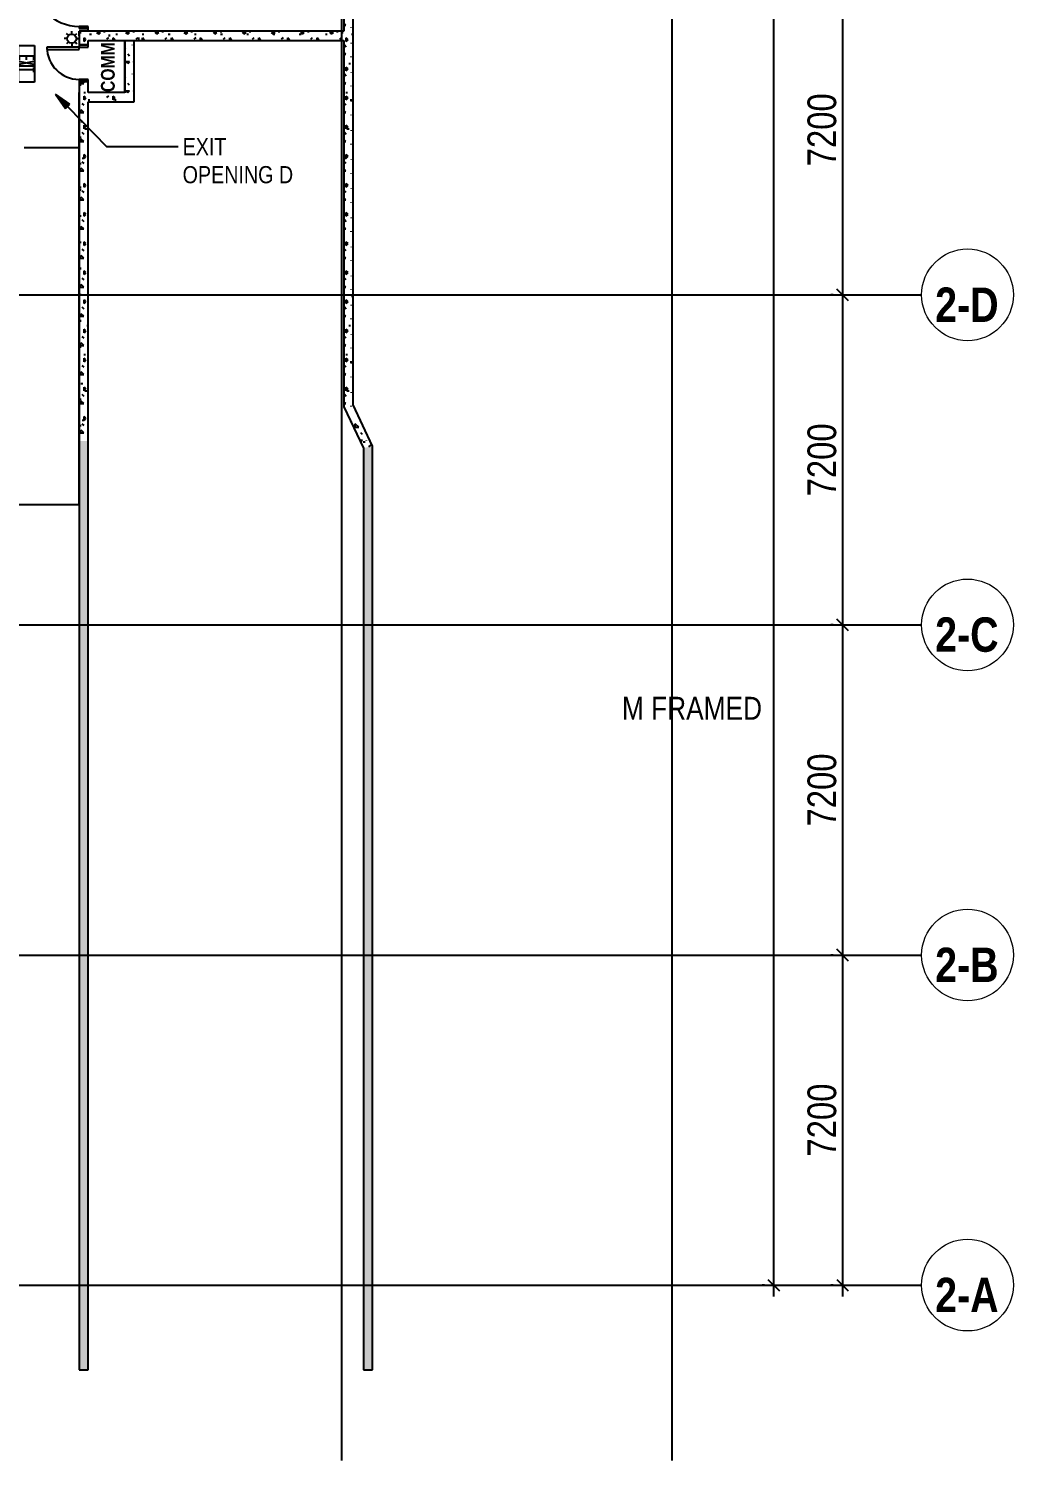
# Model space of a CAD drawing. Header units: millimetres. Extents: x -20146070 to 165023, y -3349561 to 35447.
# Drawn here: x 25261 to 46738, y -79048 to -47818 of the extents above; entities that cross this region are included whole.
import ezdxf

# ---------------------------------------------------------------- set-up
doc = ezdxf.new("R2010")
doc.units = ezdxf.units.MM
doc.header["$LTSCALE"] = 50
doc.header["$PDMODE"] = 35
doc.linetypes.add('BLK_2 - 1ST_2ND_STOREY_PLAN$0$IDA - Hidden 065', pattern=[537.5, 375, -162.5])
doc.layers.get('Defpoints').update_dxf_attribs({"color": 8, "lineweight": 9})
for name, color, linetype in [('BLK_2 - 1ST_2ND_STOREY_PLAN$0$0-1', 8, 'Continuous'), ('BLK_2 - 1ST_2ND_STOREY_PLAN$0$1599_DB_A_BLK2_HQ_R21- LINKVIEW_BLK2_1ST STOREY Toilet JOH$0$A-_DETA----_ED', 8, 'Continuous'), ('BLK_2 - 1ST_2ND_STOREY_PLAN$0$1599_DB_A_BLK2_HQ_R21- LINKVIEW_BLK2_1ST STOREY Toilet JOH$0$A-_DOOR----_E-1', 8, 'Continuous'), ('BLK_2 - 1ST_2ND_STOREY_PLAN$0$1599_DB_A_BLK2_HQ_R21- LINKVIEW_BLK2_1ST STOREY Toilet JOH$0$S-_COLN----_E', 8, 'Continuous'), ('BLK_2 - 1ST_2ND_STOREY_PLAN$0$A-_ANOTTEXT_T', 8, 'Continuous'), ('BLK_2 - 1ST_2ND_STOREY_PLAN$0$A-_ANOTTEXT_T-1', 8, 'Continuous'), ('BLK_2 - 1ST_2ND_STOREY_PLAN$0$A-_DETA----_E-2', 8, 'BLK_2 - 1ST_2ND_STOREY_PLAN$0$IDA - Hidden 065'), ('BLK_2 - 1ST_2ND_STOREY_PLAN$0$A-_DETA----_ED-2', 8, 'Continuous'), ('BLK_2 - 1ST_2ND_STOREY_PLAN$0$A-_DOOR----_E', 8, 'Continuous'), ('BLK_2 - 1ST_2ND_STOREY_PLAN$0$A-_DOOR----_E-1', 8, 'Continuous'), ('BLK_2 - 1ST_2ND_STOREY_PLAN$0$A-_FLOR----_E', 8, 'Continuous'), ('BLK_2 - 1ST_2ND_STOREY_PLAN$0$A-_FURT----_E-1', 8, 'Continuous'), ('BLK_2 - 1ST_2ND_STOREY_PLAN$0$A-_ROOMNAME_A', 7, 'Continuous'), ('BLK_2 - 1ST_2ND_STOREY_PLAN$0$A-_WALL----_E-1', 8, 'Continuous'), ('BLK_2 - 1ST_2ND_STOREY_PLAN$0$A-_WALL----_H-1', 8, 'Continuous'), ('BLK_2 - 1ST_2ND_STOREY_PLAN$0$A-_WALLPRTN_E', 8, 'Continuous'), ('BLK_2 - 1ST_2ND_STOREY_PLAN$0$A-_WALLPRTN_E-1', 8, 'Continuous'), ('BLK_2 - 1ST_2ND_STOREY_PLAN$0$E-_LIGT----_E', 8, 'Continuous'), ('NW_DIMENSION', 32, 'Continuous'), ('NW_GRID LINE', 8, 'Continuous')]:
    doc.layers.add(name, color=color, linetype=linetype)
doc.layers.add('S-_ANOTGRID_E', color=8, linetype='Continuous', lineweight=9)
doc.styles.add('Arial Narrow', font='ARIALN.TTF', dxfattribs={"height": 625})
doc.styles.add('Arial Narrow_B', font='ARIALNB.TTF', dxfattribs={"height": 750})
doc.styles.add('BLK_2 - 1ST_2ND_STOREY_PLAN$0$Arial Narrow_2', font='ARIALN.TTF', dxfattribs={"height": 500})
doc.styles.add('BLK_2 - 1ST_2ND_STOREY_PLAN$0$Arial Narrow_4', font='ARIALN.TTF', dxfattribs={"height": 375})
doc.styles.add('BLK_2 - 1ST_2ND_STOREY_PLAN$0$Arial Narrow_B_3', font='ARIALNB.TTF', dxfattribs={"height": 300})
doc.dimstyles.new('IDA_-_Arial_-_2_5mm_-_Black_-_Diagonal', dxfattribs={"dimscale": 304.8, "dimtxt": 639.644359, "dimasz": 0.82021, "dimexe": 0.82021, "dimexo": 1.230315, "dimgap": 0.410105, "dimtad": 1, "dimdec": 0, "dimzin": 0, "dimdsep": 46, "dimtxsty": 'Arial Narrow', "dimblk1": 'OBLIQUE', "dimblk2": 'OBLIQUE', "dimsah": 1, "dimcen": 0.09, "dimdle": 0.82021, "dimadec": 6, "dimazin": 0, "dimtfac": 1, "dimtdec": 4, "dimtix": 1, "dimtmove": 0, "dimatfit": 3, "dimfxl": 1, "dimtvp": 1, "dimtolj": 1, "dimtzin": 0, "dimarcsym": 2})
pattern_1 = [(0, (0, 0), (635, 635), [79.375, -555.625]), (90, (0, 0), (-635, 635), [79.375, -555.625]), (135, (79.38, 0), (-635.0003, 0), [112.253, -785.772]), (0, (79.4, 357.2), (635, 635), [79.375, -555.625]), (45, (119.06, 317.5), (0, 635.0003), [56.127, -841.899]), (135, (119.06, 317.5), (-635.0003, 0), [56.127, -841.899]), (0, (317.5, 515.94), (635, 635), [112.253, -522.747]), (45, (317.5, 515.94), (0, 635.0003), [79.375, -818.651]), (135, (429.75, 515.94), (-635.0003, 0), [79.375, -818.651]), (90, (436.56, 158.75), (-635, 635), [79.375, -555.625]), (45, (436.56, 158.75), (0, 635.0003), [56.127, -841.899]), (135, (476.25, 198.44), (-635.0003, 0), [56.127, -841.899]), (0, (79.4, 158.75), (635, 635), [39.687, -531.812]), (0, (555.6, 317.5), (635, 635), [39.687, -531.812]), (90, (357.2, 396.9), (-635, 635), [39.687, -531.812]), (135, (436.56, 39.7), (-635.0003, 0), [56.127, -841.899]), (135, (158.75, 476.25), (-635.0003, 0), [56.127, -841.899]), (45, (297.66, 208.36), (0, 635.0003), [56.127, -841.899]), (90, (218.3, 79.4), (-635, 635), [9.922, -625.078]), (90, (248.05, 347.27), (-635, 635), [9.922, -625.078]), (90, (545.7, 456.4), (-635, 635), [9.922, -625.078]), (90, (555.6, 119.06), (-635, 635), [9.922, -625.078])]
pattern_2 = [(0, (0, 0), (635, 635), [79.375, -555.625]), (90, (0, 0), (-635, 635), [79.375, -555.625]), (135, (79.38, 0), (-635.0003, 0), [112.253, -785.772]), (0, (79.4, 357.2), (635, 635), [79.375, -555.625]), (45, (119.06, 317.5), (0, 635.0003), [56.127, -841.899]), (135, (119.06, 317.5), (-635.0003, 0), [56.127, -841.899]), (0, (317.5, 515.94), (635, 635), [112.253, -522.747]), (45, (317.5, 515.94), (0, 635.0003), [79.375, -818.651]), (135, (429.75, 515.94), (-635.0003, 0), [79.375, -818.651]), (90, (436.56, 158.75), (-635, 635), [79.375, -555.625]), (45, (436.56, 158.75), (0, 635.0003), [56.127, -841.899]), (135, (476.25, 198.44), (-635.0003, 0), [56.127, -841.899]), (0, (79.4, 158.75), (635, 635), [39.687, -531.812]), (0, (555.6, 317.5), (635, 635), [39.687, -531.812]), (90, (357.2, 396.9), (-635, 635), [39.687, -531.813]), (135, (436.56, 39.7), (-635.0003, 0), [56.127, -841.899]), (135, (158.75, 476.25), (-635.0003, 0), [56.127, -841.899]), (45, (297.66, 208.36), (0, 635.0003), [56.127, -841.899]), (90, (218.3, 79.4), (-635, 635), [9.922, -625.078]), (90, (248.05, 347.27), (-635, 635), [9.922, -625.078]), (90, (545.7, 456.4), (-635, 635), [9.922, -625.078]), (90, (555.6, 119.06), (-635, 635), [9.922, -625.078])]

# ---------------------------------------------------------------- blocks, each defined once
blk = doc.blocks.new('Grid - 4 mm Dia-236334-BLK2 1ST STOREY DOOR SCHEDULE')
at = {"layer": 'S-_ANOTGRID_E'}
blk.add_circle((0, 0), 4, dxfattribs=at)
blk = doc.blocks.new('_Oblique')
at = {"color": 0, "linetype": 'ByBlock', "lineweight": -2}
blk.add_line((-0.5, -0.5), (0.5, 0.5), dxfattribs=at)
blk = doc.blocks.new('DIMBLOCK13-BLK2 1ST STOREY DOOR SCHEDULE')
at = {"layer": 'Defpoints', "color": 0, "transparency": 16777216}
for p in [(43186, -46425), (43010, -53625), (43186, -53625)]:
    blk.add_point(p, dxfattribs=at)
at = {"layer": 'NW_DIMENSION', "color": 0, "lineweight": -2, "transparency": 16777216}
for p, q in [((43010, -46175), (43010, -53875)), ((42811, -46425), (42760, -46425)), ((42811, -53625), (42760, -53625))]:
    blk.add_line(p, q, dxfattribs=at)
at = {"layer": 'NW_DIMENSION', "color": 0, "lineweight": -2, "transparency": 16777216, "xscale": 250, "yscale": 250, "zscale": 250}
for p, rotation in [((43010, -46425), 90), ((43010, -53625), 270)]:
    blk.add_blockref('_Oblique', p, dxfattribs=dict(at, rotation=rotation))
at = {"layer": 'NW_DIMENSION', "color": 0, "transparency": 16777216, "insert": (42565, -50025), "char_height": 625, "attachment_point": 5, "rotation": 90, "style": 'Arial Narrow'}
blk.add_mtext('\\A1;7200', dxfattribs=at)
blk = doc.blocks.new('DIMBLOCK14-BLK2 1ST STOREY DOOR SCHEDULE')
at = {"layer": 'Defpoints', "color": 0, "transparency": 16777216}
for p in [(43186, -53625), (43010, -60825), (43186, -60825)]:
    blk.add_point(p, dxfattribs=at)
at = {"layer": 'NW_DIMENSION', "color": 0, "lineweight": -2, "transparency": 16777216}
for p, q in [((43010, -53375), (43010, -61075)), ((42811, -53625), (42760, -53625)), ((42811, -60825), (42760, -60825))]:
    blk.add_line(p, q, dxfattribs=at)
at = {"layer": 'NW_DIMENSION', "color": 0, "lineweight": -2, "transparency": 16777216, "xscale": 250, "yscale": 250, "zscale": 250}
for p, rotation in [((43010, -53625), 90), ((43010, -60825), 270)]:
    blk.add_blockref('_Oblique', p, dxfattribs=dict(at, rotation=rotation))
at = {"layer": 'NW_DIMENSION', "color": 0, "transparency": 16777216, "insert": (42565, -57225), "char_height": 625, "attachment_point": 5, "rotation": 90, "style": 'Arial Narrow'}
blk.add_mtext('\\A1;7200', dxfattribs=at)
blk = doc.blocks.new('DIMBLOCK15-BLK2 1ST STOREY DOOR SCHEDULE')
at = {"layer": 'Defpoints', "color": 0, "transparency": 16777216}
for p in [(43186, -60825), (43010, -68025), (43186, -68025)]:
    blk.add_point(p, dxfattribs=at)
at = {"layer": 'NW_DIMENSION', "color": 0, "lineweight": -2, "transparency": 16777216}
for p, q in [((43010, -60575), (43010, -68275)), ((42811, -60825), (42760, -60825)), ((42811, -68025), (42760, -68025))]:
    blk.add_line(p, q, dxfattribs=at)
at = {"layer": 'NW_DIMENSION', "color": 0, "lineweight": -2, "transparency": 16777216, "xscale": 250, "yscale": 250, "zscale": 250}
for p, rotation in [((43010, -60825), 90), ((43010, -68025), 270)]:
    blk.add_blockref('_Oblique', p, dxfattribs=dict(at, rotation=rotation))
at = {"layer": 'NW_DIMENSION', "color": 0, "transparency": 16777216, "insert": (42565, -64425), "char_height": 625, "attachment_point": 5, "rotation": 90, "style": 'Arial Narrow'}
blk.add_mtext('\\A1;7200', dxfattribs=at)
blk = doc.blocks.new('DIMBLOCK16-BLK2 1ST STOREY DOOR SCHEDULE')
at = {"layer": 'Defpoints', "color": 0, "transparency": 16777216}
for p in [(43186, -68025), (43010, -75225), (43186, -75225)]:
    blk.add_point(p, dxfattribs=at)
at = {"layer": 'NW_DIMENSION', "color": 0, "lineweight": -2, "transparency": 16777216}
for p, q in [((42811, -68025), (42760, -68025)), ((43010, -67775), (43010, -75475)), ((42811, -75225), (42760, -75225))]:
    blk.add_line(p, q, dxfattribs=at)
at = {"layer": 'NW_DIMENSION', "color": 0, "lineweight": -2, "transparency": 16777216, "xscale": 250, "yscale": 250, "zscale": 250}
for p, rotation in [((43010, -68025), 90), ((43010, -75225), 270)]:
    blk.add_blockref('_Oblique', p, dxfattribs=dict(at, rotation=rotation))
at = {"layer": 'NW_DIMENSION', "color": 0, "transparency": 16777216, "insert": (42565, -71625), "char_height": 625, "attachment_point": 5, "rotation": 90, "style": 'Arial Narrow'}
blk.add_mtext('\\A1;7200', dxfattribs=at)
blk = doc.blocks.new('DIMBLOCK18-BLK2 1ST STOREY DOOR SCHEDULE')
at = {"layer": 'Defpoints', "color": 0, "transparency": 16777216}
for p in [(41686, 3975), (41510, -75225), (41686, -75225)]:
    blk.add_point(p, dxfattribs=at)
at = {"layer": 'NW_DIMENSION', "color": 0, "lineweight": -2, "transparency": 16777216}
for p, q in [((41510, 4225), (41510, -75475)), ((41311, 3975), (41260, 3975)), ((41311, -75225), (41260, -75225))]:
    blk.add_line(p, q, dxfattribs=at)
at = {"layer": 'NW_DIMENSION', "color": 0, "lineweight": -2, "transparency": 16777216, "xscale": 250, "yscale": 250, "zscale": 250}
for p, rotation in [((41510, 3975), 90), ((41510, -75225), 270)]:
    blk.add_blockref('_Oblique', p, dxfattribs=dict(at, rotation=rotation))
at = {"layer": 'NW_DIMENSION', "color": 0, "transparency": 16777216, "insert": (41065, -35625), "char_height": 625, "attachment_point": 5, "rotation": 90, "style": 'Arial Narrow'}
blk.add_mtext('\\A1;79200', dxfattribs=at)
blk = doc.blocks.new('BLK_2 - 1ST_2ND_STOREY_PLAN$0$IDA - F - Single - Swing - 800L X 2130H - B2-FTD03 - 2HR-3808739-BLK 2 1ST STOREY PLAN')
at = {"layer": 'BLK_2 - 1ST_2ND_STOREY_PLAN$0$A-_DOOR----_E-1'}
for p, q in [((350, 800), (300, 800)), ((300, 800), (300, 100)), ((350, 100), (350, 800)), ((-350, 100), (-400, 100)), ((-400, 100), (-400, -100)), ((-350, -100), (-350, 100)), ((300, 100), (350, 100)), ((400, 100), (350, 100)), ((350, 100), (350, -100)), ((400, -100), (400, 100)), ((-400, -100), (-350, -100)), ((350, -100), (400, -100))]:
    blk.add_line(p, q, dxfattribs=at)
blk.add_arc((350, 100), 700, 90, 180, dxfattribs=at)
blk = doc.blocks.new('BLK_2 - 1ST_2ND_STOREY_PLAN$0$IDA - Exit Sign - IDA - Exit Sign - One Side-3918079-BLK 2 1ST STOREY PLAN')
at = {"layer": 'BLK_2 - 1ST_2ND_STOREY_PLAN$0$A-_DETA----_ED-2'}
for p, q in [((-364, -15), (-364, -333)), ((-284, -15), (-364, -15)), ((-284, -175), (-364, -175)), ((-249, -13), (-186, -338)), ((-186, -13), (-249, -338)), ((-145, -13), (-145, -338)), ((-15, -15), (-115, -15)), ((-65, -15), (-65, -338)), ((-364, -333), (-284, -333))]:
    blk.add_line(p, q, dxfattribs=at)
at = {"layer": 'BLK_2 - 1ST_2ND_STOREY_PLAN$0$E-_LIGT----_E'}
for p, q in [((-600, -350), (-600, 0)), ((-600, 0), (200, 0)), ((200, 0), (200, -350)), ((200, -350), (-600, -350))]:
    blk.add_line(p, q, dxfattribs=at)
blk = doc.blocks.new('BLK_2 - 1ST_2ND_STOREY_PLAN$0$1599_DB_A_BLK2_HQ_R21_rvt-1-BLK 2 1ST STOREY PLAN')
at = {"layer": 'BLK_2 - 1ST_2ND_STOREY_PLAN$0$A-_WALL----_H-1'}
h = blk.add_hatch(dxfattribs=at)
h.set_pattern_fill('FP_4', color=256, style=0, pattern_type=2)
h.set_pattern_definition(pattern_1)
h.paths.add_polyline_path([(-110036, -98797), (-109836, -98752), (-109836, -89402), (-110036, -89402), (-110036, -98752)])
h = blk.add_hatch(dxfattribs=at)
h.set_pattern_fill('FP_4', color=256, style=0, pattern_type=2)
h.set_pattern_definition(pattern_1)
h.paths.add_polyline_path([(-115611, -91942), (-115611, -91702), (-115811, -91702), (-115811, -91942)])
h.paths.add_polyline_path([(-115611, -90902), (-115611, -90602), (-115811, -90602), (-115811, -90902)])
h = blk.add_hatch(dxfattribs=at)
h.set_pattern_fill('FP_4', color=256, style=0, pattern_type=2)
h.set_pattern_definition(pattern_1)
h.paths.add_polyline_path([(-114720, -90802), (-110036, -90802), (-110036, -90602), (-115611, -90602), (-115611, -90802), (-114811, -90802)])
h = blk.add_hatch(dxfattribs=at)
h.set_pattern_fill('FP_4', color=256, style=0, pattern_type=2)
h.set_pattern_definition(pattern_1)
h.paths.add_polyline_path([(-114720, -92142), (-114611, -92142), (-114611, -90802), (-114811, -90802), (-114811, -92142)])
h = blk.add_hatch(dxfattribs=at)
h.set_pattern_fill('FP_4', color=256, style=0, pattern_type=2)
h.set_pattern_definition(pattern_1)
h.paths.add_polyline_path([(-115811, -99540), (-115611, -99540), (-115611, -91942), (-115811, -91942), (-115811, -98126)])
h = blk.add_hatch(dxfattribs=at)
h.set_pattern_fill('FP_4', color=256, style=0, pattern_type=2)
h.set_pattern_definition(pattern_1)
h.paths.add_polyline_path([(-115611, -92142), (-114811, -92142), (-114811, -91942), (-115611, -91942)])
h = blk.add_hatch(dxfattribs=at)
h.set_pattern_fill('FP_4', color=256, style=0, pattern_type=2)
h.set_pattern_definition(pattern_1)
h.paths.add_polyline_path([(-109611, -99697), (-109411, -99652), (-109836, -98752), (-110036, -98797), (-109836, -99221)])
h = blk.add_hatch(dxfattribs=at)
h.set_pattern_fill('FP_4', color=256, style=0, pattern_type=2)
h.set_pattern_definition(pattern_1)
h.paths.add_polyline_path([(-115811, -119802), (-115611, -119802), (-115611, -99540), (-115811, -99540), (-115811, -119257)])
h = blk.add_hatch(dxfattribs=at)
h.set_pattern_fill('FP_4', color=256, style=0, pattern_type=2)
h.set_pattern_definition(pattern_1)
h.paths.add_polyline_path([(-109611, -119802), (-109411, -119802), (-109411, -99652), (-109611, -99697), (-109611, -119777)])
at = {"layer": 'BLK_2 - 1ST_2ND_STOREY_PLAN$0$A-_DETA----_E-2'}
blk.add_line((-117011, -93142), (-115811, -93142), dxfattribs=at)
at = {"layer": 'BLK_2 - 1ST_2ND_STOREY_PLAN$0$A-_FLOR----_E'}
for p, q in [((-114811, -91942), (-114811, -90802)), ((-114811, -90802), (-110036, -90802)), ((-115811, -100927), (-115811, -91942)), ((-122736, -100927), (-115811, -100927))]:
    blk.add_line(p, q, dxfattribs=at)
at = {"layer": 'BLK_2 - 1ST_2ND_STOREY_PLAN$0$A-_WALL----_E-1'}
for p, q in [((-110036, -89402), (-110036, -90602)), ((-109836, -98752), (-109836, -89402)), ((-115811, -90602), (-115811, -90902)), ((-115611, -90602), (-115811, -90602)), ((-110036, -90602), (-115611, -90602)), ((-115611, -90902), (-115611, -90802)), ((-115611, -90802), (-114811, -90802)), ((-114811, -90802), (-114811, -91942)), ((-114611, -92142), (-114611, -90802)), ((-114611, -90802), (-110036, -90802)), ((-110036, -90802), (-110036, -98797)), ((-115811, -90902), (-115611, -90902)), ((-115811, -91702), (-115811, -91942)), ((-115611, -91702), (-115811, -91702)), ((-115611, -91942), (-115611, -91702)), ((-115811, -91942), (-115811, -99540)), ((-114811, -91942), (-115611, -91942)), ((-115611, -99540), (-115611, -92142)), ((-115611, -92142), (-114811, -92142)), ((-114811, -92142), (-114611, -92142)), ((-110036, -98797), (-109611, -99697)), ((-109411, -99652), (-109836, -98752)), ((-115811, -99540), (-115811, -119802)), ((-115611, -119802), (-115611, -99540)), ((-109611, -99697), (-109611, -119802)), ((-109411, -119802), (-109411, -99652)), ((-115811, -119802), (-115611, -119802)), ((-109611, -119802), (-109411, -119802))]:
    blk.add_line(p, q, dxfattribs=at)
at = {"layer": 'BLK_2 - 1ST_2ND_STOREY_PLAN$0$A-_WALLPRTN_E-1'}
blk.add_line((-115811, -90702), (-115811, -90602), dxfattribs=at)
at = {"layer": 'BLK_2 - 1ST_2ND_STOREY_PLAN$0$A-_DOOR----_E-1', "rotation": 90}
blk.add_blockref('BLK_2 - 1ST_2ND_STOREY_PLAN$0$IDA - F - Single - Swing - 800L X 2130H - B2-FTD03 - 2HR-3808739-BLK 2 1ST STOREY PLAN', (-115711, -91302), dxfattribs=at)
at = {"layer": 'BLK_2 - 1ST_2ND_STOREY_PLAN$0$A-_FURT----_E-1', "rotation": 270}
blk.add_blockref('BLK_2 - 1ST_2ND_STOREY_PLAN$0$IDA - Exit Sign - IDA - Exit Sign - One Side-3918079-BLK 2 1ST STOREY PLAN', (-116786, -91511), dxfattribs=at)
blk = doc.blocks.new('BLK_2 - 1ST_2ND_STOREY_PLAN$0$1599_DB_A_BLK2_HQ_R21- LINKVIEW_BLK2_1ST STOREY Toilet JOH$0$IDA - F - Single - Swing - 800L X 2130H - B2-FTD03 - 2HR-3808739-LINKVIEW_BLK2_1ST STOREY')
at = {"layer": 'BLK_2 - 1ST_2ND_STOREY_PLAN$0$1599_DB_A_BLK2_HQ_R21- LINKVIEW_BLK2_1ST STOREY Toilet JOH$0$A-_DOOR----_E-1'}
for p, q in [((350, 800), (300, 800)), ((300, 800), (300, 100)), ((350, 100), (350, 800)), ((-350, 100), (-400, 100)), ((-350, -100), (-350, 100)), ((300, 100), (350, 100)), ((400, 100), (350, 100)), ((350, 100), (350, -100)), ((-400, -100), (-350, -100)), ((350, -100), (400, -100))]:
    blk.add_line(p, q, dxfattribs=at)
blk.add_arc((350, 100), 700, 90, 180, dxfattribs=at)
blk = doc.blocks.new('BLK_2 - 1ST_2ND_STOREY_PLAN$0$1599_DB_A_BLK2_HQ_R21- LINKVIEW_BLK2_1ST STOREY Toilet JOH$0$IDA - Strobe Light - IDA - Strobe Light-3530826-LINKVIEW_BLK2_1ST STOREY')
at = {"layer": 'BLK_2 - 1ST_2ND_STOREY_PLAN$0$1599_DB_A_BLK2_HQ_R21- LINKVIEW_BLK2_1ST STOREY Toilet JOH$0$A-_DETA----_ED'}
for p, q in [((58, 280), (23, 315)), ((138, 312), (138, 362)), ((217, 280), (252, 315)), ((25, 200), (-25, 200)), ((58, 120), (23, 85)), ((138, 87), (138, 37)), ((217, 120), (252, 85)), ((250, 200), (300, 200))]:
    blk.add_line(p, q, dxfattribs=at)
blk.add_circle((138, 200), 100, dxfattribs=at)
blk = doc.blocks.new('BLK_2 - 1ST_2ND_STOREY_PLAN$0$IDA - F - Single - Swing - 1100L X 2200H - B2-TD01-4055580-BLK 2 -1ST STOREY WALL SETTING OUT')
at = {"layer": 'BLK_2 - 1ST_2ND_STOREY_PLAN$0$A-_DOOR----_E'}
for p, q in [((500, 1100), (450, 1100)), ((450, 1100), (450, 100)), ((500, 100), (500, 1100)), ((-500, 100), (-550, 100)), ((-550, 100), (-550, 100)), ((-550, -100), (-550, 100)), ((-500, 100), (-500, 100)), ((-500, -100), (-500, 100)), ((450, 100), (500, 100)), ((550, 100), (500, 100)), ((500, 100), (500, 100)), ((500, -100), (500, 100)), ((550, 100), (550, 100)), ((550, -100), (550, 100)), ((-550, -100), (-550, -100)), ((-550, -100), (-500, -100)), ((-500, -100), (-500, -100)), ((500, -100), (500, -100)), ((500, -100), (550, -100)), ((550, -100), (550, -100))]:
    blk.add_line(p, q, dxfattribs=at)
blk.add_arc((500, 100), 1000, 90, 180, dxfattribs=at)
at = {"layer": 'BLK_2 - 1ST_2ND_STOREY_PLAN$0$A-_DOOR----_E-1'}
for p, q in [((-500, 100), (-550, 100)), ((-550, 100), (-550, -100)), ((-500, -100), (-500, 100)), ((550, 100), (500, 100)), ((500, 100), (500, -100)), ((550, -100), (550, 100)), ((-550, -100), (-500, -100)), ((500, -100), (550, -100))]:
    blk.add_line(p, q, dxfattribs=at)
blk = doc.blocks.new('BLK_2 - 1ST_2ND_STOREY_PLAN$0$1599_DB_A_BLK2_HQ_R21- LINKVIEW_BLK2_1ST STOREY Toilet JOH')
at = {"layer": 'BLK_2 - 1ST_2ND_STOREY_PLAN$0$1599_DB_A_BLK2_HQ_R21- LINKVIEW_BLK2_1ST STOREY Toilet JOH$0$S-_COLN----_E'}
h = blk.add_hatch(dxfattribs=at)
h.set_pattern_fill('FP_3', color=256, style=0, pattern_type=2)
h.set_pattern_definition(pattern_2)
h.paths.add_polyline_path([(21271, -56070), (21471, -56025), (21471, -46675), (21271, -46675), (21271, -48985)], flags=0)
h = blk.add_hatch(dxfattribs=at)
h.set_pattern_fill('FP_3', color=256, style=0, pattern_type=2)
h.set_pattern_definition(pattern_2)
h.paths.add_polyline_path([(15696, -48175), (15696, -47875), (15496, -47875), (15496, -48175)], flags=0)
h = blk.add_hatch(dxfattribs=at)
h.set_pattern_fill('FP_3', color=256, style=0, pattern_type=2)
h.set_pattern_definition(pattern_2)
h.paths.add_polyline_path([(21271, -48075), (21271, -47875), (15696, -47875), (15696, -48075), (16991, -48075)], flags=0)
h = blk.add_hatch(dxfattribs=at)
h.set_pattern_fill('FP_3', color=256, style=0, pattern_type=2)
h.set_pattern_definition(pattern_2)
h.paths.add_polyline_path([(16696, -49415), (16696, -48075), (16496, -48075), (16496, -49415)], flags=0)
h = blk.add_hatch(dxfattribs=at)
h.set_pattern_fill('FP_3', color=256, style=0, pattern_type=2)
h.set_pattern_definition(pattern_2)
h.paths.add_polyline_path([(21696, -56970), (21896, -56925), (21471, -56025), (21271, -56070)], flags=0)
h = blk.add_hatch(dxfattribs=at)
h.set_pattern_fill('FP_3', color=256, style=0, pattern_type=2)
h.set_pattern_definition(pattern_2)
h.paths.add_polyline_path([(21696, -77075), (21896, -77075), (21896, -56925), (21696, -56970), (21696, -59216)], flags=0)
for p, q in [((21271, -46675), (21271, -47875)), ((21471, -56025), (21471, -46675)), ((21271, -47875), (15496, -47875)), ((15496, -47975), (15496, -47875)), ((15496, -47975), (15496, -48175)), ((15696, -48075), (16496, -48075)), ((15696, -48175), (15696, -48075)), ((16496, -48075), (16496, -49215)), ((16696, -48075), (21271, -48075)), ((16696, -49415), (16696, -48075)), ((21271, -48075), (21271, -56070)), ((15496, -48175), (15696, -48175)), ((15696, -49415), (16696, -49415)), ((21271, -56070), (21696, -56970)), ((21896, -56925), (21471, -56025)), ((21696, -56970), (21696, -77075)), ((21896, -77075), (21896, -56925)), ((8571, -58200), (15496, -58200)), ((21696, -77075), (21896, -77075))]:
    blk.add_line(p, q, dxfattribs=at)
at = {"layer": 'BLK_2 - 1ST_2ND_STOREY_PLAN$0$A-_WALLPRTN_E'}
for p, q in [((15696, -47818), (15496, -47818)), ((15696, -47875), (15696, -47818))]:
    blk.add_line(p, q, dxfattribs=at)
at = {"layer": 'BLK_2 - 1ST_2ND_STOREY_PLAN$0$1599_DB_A_BLK2_HQ_R21- LINKVIEW_BLK2_1ST STOREY Toilet JOH$0$S-_COLN----_E'}
blk.add_blockref('BLK_2 - 1ST_2ND_STOREY_PLAN$0$1599_DB_A_BLK2_HQ_R21- LINKVIEW_BLK2_1ST STOREY Toilet JOH$0$IDA - Strobe Light - IDA - Strobe Light-3530826-LINKVIEW_BLK2_1ST STOREY', (15198, -48236), dxfattribs=at)
at = {"layer": 'BLK_2 - 1ST_2ND_STOREY_PLAN$0$1599_DB_A_BLK2_HQ_R21- LINKVIEW_BLK2_1ST STOREY Toilet JOH$0$S-_COLN----_E', "rotation": 90}
blk.add_blockref('BLK_2 - 1ST_2ND_STOREY_PLAN$0$1599_DB_A_BLK2_HQ_R21- LINKVIEW_BLK2_1ST STOREY Toilet JOH$0$IDA - F - Single - Swing - 800L X 2130H - B2-FTD03 - 2HR-3808739-LINKVIEW_BLK2_1ST STOREY', (15596, -48575), dxfattribs=at)
at = {"layer": 'BLK_2 - 1ST_2ND_STOREY_PLAN$0$A-_DOOR----_E', "rotation": 90}
blk.add_blockref('BLK_2 - 1ST_2ND_STOREY_PLAN$0$IDA - F - Single - Swing - 1100L X 2200H - B2-TD01-4055580-BLK 2 -1ST STOREY WALL SETTING OUT', (15596, -47268), dxfattribs=at)
blk = doc.blocks.new('BLK_2 - 1ST_2ND_STOREY_PLAN')
at = {"layer": 'BLK_2 - 1ST_2ND_STOREY_PLAN$0$A-_ANOTTEXT_T-1'}
blk.add_hatch(color=256, dxfattribs=at).paths.add_polyline_path([(-116324, -91973), (-116111, -92288), (-116016, -92196)])
for p, q in [((-116324, -91973), (-116111, -92288)), ((-116016, -92196), (-116324, -91973)), ((-116324, -91973), (-115214, -93120)), ((-116111, -92288), (-116016, -92196)), ((-115214, -93120), (-113652, -93120))]:
    blk.add_line(p, q, dxfattribs=at)
blk.add_blockref('BLK_2 - 1ST_2ND_STOREY_PLAN$0$1599_DB_A_BLK2_HQ_R21- LINKVIEW_BLK2_1ST STOREY Toilet JOH', (-131307, -42728))
at = {"layer": 'BLK_2 - 1ST_2ND_STOREY_PLAN$0$0-1'}
blk.add_blockref('BLK_2 - 1ST_2ND_STOREY_PLAN$0$1599_DB_A_BLK2_HQ_R21_rvt-1-BLK 2 1ST STOREY PLAN', (0, 0), dxfattribs=at)
at = {"layer": 'BLK_2 - 1ST_2ND_STOREY_PLAN$0$A-_ANOTTEXT_T', "insert": (-103971, -105121), "char_height": 500, "width": 3868.14, "attachment_point": 1, "style": 'BLK_2 - 1ST_2ND_STOREY_PLAN$0$Arial Narrow_2'}
blk.add_mtext('M FRAMED ', dxfattribs=at)
at = {"layer": 'BLK_2 - 1ST_2ND_STOREY_PLAN$0$A-_ANOTTEXT_T-1', "char_height": 375, "attachment_point": 1, "style": 'BLK_2 - 1ST_2ND_STOREY_PLAN$0$Arial Narrow_4'}
for s, insert, width in [('EXIT ', (-113553, -92932), 1322.78), ('OPENING D', (-113553, -93544), 2946.2)]:
    blk.add_mtext(s, dxfattribs=dict(at, insert=insert, width=width))
at = {"layer": 'BLK_2 - 1ST_2ND_STOREY_PLAN$0$A-_ROOMNAME_A', "insert": (-115334, -91930), "char_height": 300, "width": 300.63, "attachment_point": 1, "rotation": 90, "style": 'BLK_2 - 1ST_2ND_STOREY_PLAN$0$Arial Narrow_B_3'}
blk.add_mtext('COMM', dxfattribs=at)

msp = doc.modelspace()

# ---------------------------------------------------------------- linework, layer by layer
at = {"layer": 'NW_GRID LINE'}
for p, q in [((32086.5, 8788.6), (32086.5, -79047.9)), ((39286.5, 8788.6), (39286.5, -79047.9)), ((-4794.8, -53624.7), (44738, -53624.7)), ((-4794.8, -60824.7), (44738, -60824.7)), ((-4794.8, -68024.7), (44738, -68024.7)), ((-4794.8, -75224.7), (44738, -75224.7))]:
    msp.add_line(p, q, dxfattribs=at)

# ---------------------------------------------------------------- block references
msp.add_blockref('BLK_2 - 1ST_2ND_STOREY_PLAN', (142172.9, 42727.7), dxfattribs=at)
at = {"layer": 'NW_GRID LINE', "xscale": 249.9999999999999, "yscale": 249.9999999999999, "zscale": 249.9999999999999, "rotation": 269.9999999999994}
for p in [(45738, -53624.7), (45738, -60824.7), (45738, -68024.7), (45738, -75224.7)]:
    msp.add_blockref('Grid - 4 mm Dia-236334-BLK2 1ST STOREY DOOR SCHEDULE', p, dxfattribs=at)

# ---------------------------------------------------------------- texts
at = {"layer": 'NW_GRID LINE', "char_height": 750, "width": 1405, "attachment_point": 5, "line_spacing_factor": 0.949189, "style": 'Arial Narrow_B'}
for s, insert in [('\\pt2499.9975,5000.0025,7500,9999.9975,12500.0025,15000,17499.9975,20000.0025,22500,24999.9975,27500.0025,30000,32499.9975,35000.0025,37500,39999.9975,42500.0025,45000,47499.9975,50000.0025,52500,54999.9975,57500.0025,60000,62499.9975,65000.0025,67500,69999.9975,72500.0025,75000,77499.9975,80000.0025;2-D', (45724.1, -53840.3)), ('\\pt2499.9975,5000.0025,7500,9999.9975,12500.0025,15000,17499.9975,20000.0025,22500,24999.9975,27500.0025,30000,32499.9975,35000.0025,37500,39999.9975,42500.0025,45000,47499.9975,50000.0025,52500,54999.9975,57500.0025,60000,62499.9975,65000.0025,67500,69999.9975,72500.0025,75000,77499.9975,80000.0025;2-C', (45724.1, -61040.3)), ('\\pt2499.9975,5000.0025,7500,9999.9975,12500.0025,15000,17499.9975,20000.0025,22500,24999.9975,27500.0025,30000,32499.9975,35000.0025,37500,39999.9975,42500.0025,45000,47499.9975,50000.0025,52500,54999.9975,57500.0025,60000,62499.9975,65000.0025,67500,69999.9975,72500.0025,75000,77499.9975,80000.0025;2-B', (45724.1, -68240.3)), ('\\pt2499.9975,5000.0025,7500,9999.9975,12500.0025,15000,17499.9975,20000.0025,22500,24999.9975,27500.0025,30000,32499.9975,35000.0025,37500,39999.9975,42500.0025,45000,47499.9975,50000.0025,52500,54999.9975,57500.0025,60000,62499.9975,65000.0025,67500,69999.9975,72500.0025,75000,77499.9975,80000.0025;2-A', (45724.1, -75440.3))]:
    msp.add_mtext(s, dxfattribs=dict(at, insert=insert))

# ---------------------------------------------------------------- dimensions: what is measured, and where the dimension line sits
at = {"layer": 'NW_DIMENSION', "color": 252, "true_color": 0x939598}
for base, p1, p2, override, picture, middle in [((41509.5, -75224.7), (41686.3, 3975.3), (41686.3, -75224.7), {"dimpost": '<>', "dimfxl": 79200}, 'DIMBLOCK18-BLK2 1ST STOREY DOOR SCHEDULE', (41065.4, -35624.7)), ((43009.5, -53624.7), (43186.3, -46424.7), (43186.3, -53624.7), {"dimpost": '<>', "dimfxl": 7200}, 'DIMBLOCK13-BLK2 1ST STOREY DOOR SCHEDULE', (42565.4, -50024.7)), ((43009.5, -60824.7), (43186.3, -53624.7), (43186.3, -60824.7), {"dimpost": '<>', "dimfxl": 7200}, 'DIMBLOCK14-BLK2 1ST STOREY DOOR SCHEDULE', (42565.4, -57224.7)), ((43009.5, -68024.7), (43186.3, -60824.7), (43186.3, -68024.7), {"dimpost": '<>', "dimfxl": 7200}, 'DIMBLOCK15-BLK2 1ST STOREY DOOR SCHEDULE', (42565.4, -64424.7)), ((43009.5, -75224.7), (43186.3, -68024.7), (43186.3, -75224.7), {"dimpost": '<>', "dimfxl": 7200}, 'DIMBLOCK16-BLK2 1ST STOREY DOOR SCHEDULE', (42565.4, -71624.7))]:
    dim = msp.add_linear_dim(base=base, p1=p1, p2=p2, angle=90, dimstyle='IDA_-_Arial_-_2_5mm_-_Black_-_Diagonal', override=override, dxfattribs=at)
    dim.commit()
    dim.dimension.update_dxf_attribs({"geometry": picture, "text_midpoint": middle})

doc.saveas('drawing.dxf')
